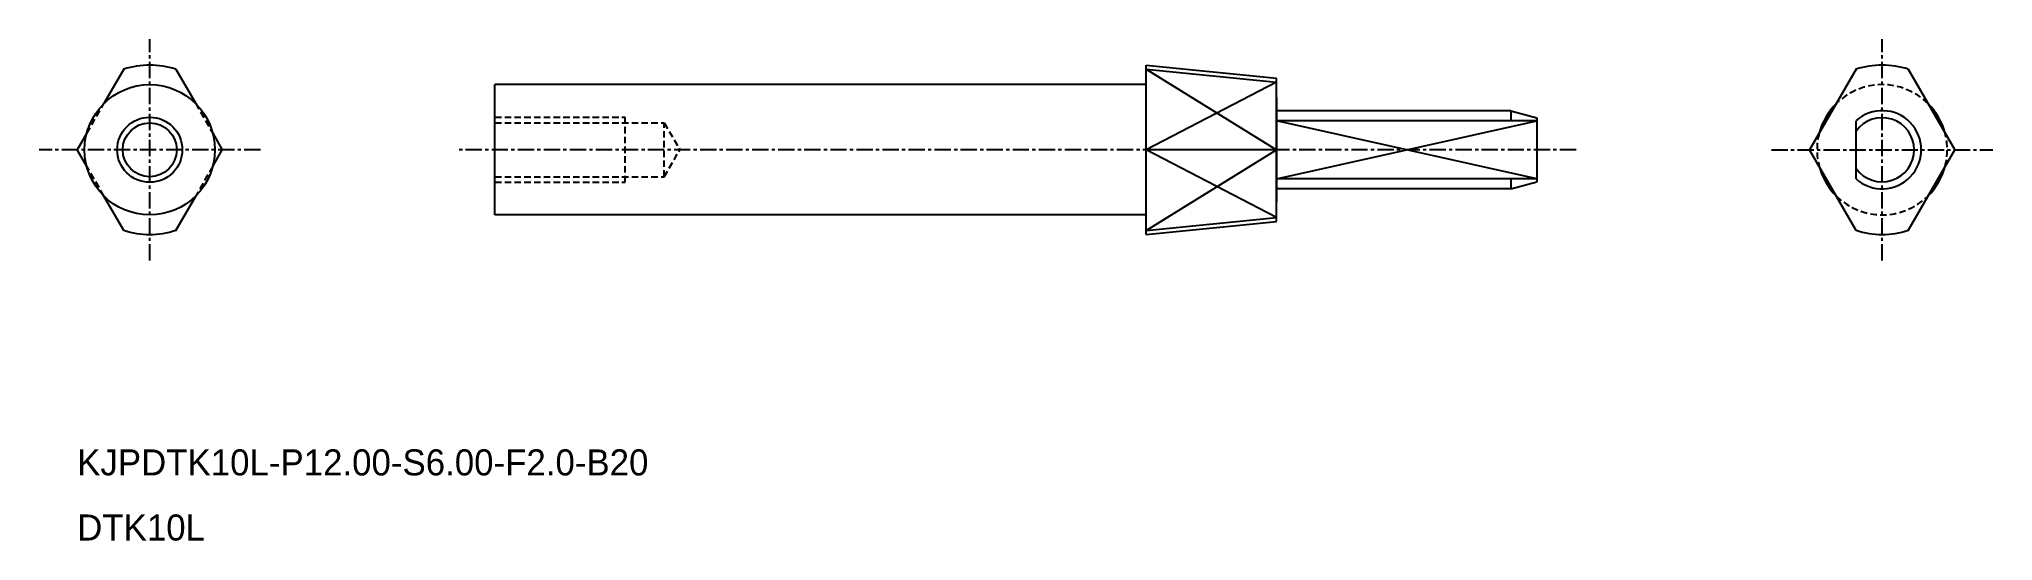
# Model space of a CAD drawing. Extents: x -2033 to -1883, y -834 to -796.
import ezdxf

# ---------------------------------------------------------------- set-up
doc = ezdxf.new("R2010")
doc.units = 0
doc.linetypes.add('CENTER', pattern=[2, 1.25, -0.25, 0.25, -0.25])
doc.linetypes.add('DASHED', pattern=[0.75, 0.5, -0.25])
doc.layers.get('0').update_dxf_attribs({"linetype": 'CONTINUOUS'})
doc.layers.add('CENTER', color=1, linetype='CENTER')

msp = doc.modelspace()

# ---------------------------------------------------------------- linework, layer by layer
at = {"color": 7, "linetype": 'CONTINUOUS'}
for p, q in [((-2026.96, -797.96), (-2028.48, -800.59)), ((-2022.96, -797.96), (-2021.43, -800.59)), ((-1948.46, -810.64), (-1948.46, -797.64)), ((-1948.46, -797.64), (-1938.46, -798.64)), ((-1948.46, -797.96), (-1938.46, -798.96)), ((-1893.96, -797.96), (-1897.53, -804.14)), ((-1889.96, -797.96), (-1886.39, -804.14)), ((-1948.46, -799.14), (-1998.46, -799.14)), ((-1998.46, -809.14), (-1998.46, -799.14)), ((-1938.46, -809.64), (-1938.46, -798.64)), ((-1938.46, -800.14), (-1938.46, -808.14)), ((-1920.46, -801.14), (-1938.46, -801.14)), ((-1918.46, -801.91), (-1938.46, -801.91)), ((-1920.46, -801.14), (-1920.46, -801.91)), ((-1920.46, -801.14), (-1918.46, -801.68)), ((-1918.46, -801.68), (-1918.46, -806.61)), ((-1893.96, -806.38), (-1893.96, -801.91)), ((-2029.79, -802.87), (-2030.53, -804.14)), ((-2020.12, -802.87), (-2019.39, -804.14)), ((-2029.79, -805.42), (-2030.53, -804.14)), ((-2020.12, -805.42), (-2019.39, -804.14)), ((-1938.46, -804.14), (-1948.46, -804.14)), ((-1893.96, -810.33), (-1897.53, -804.14)), ((-1889.96, -810.33), (-1886.39, -804.14)), ((-1918.46, -806.38), (-1938.46, -806.38)), ((-1920.46, -806.38), (-1920.46, -807.14)), ((-1920.46, -807.14), (-1918.46, -806.61)), ((-2026.96, -810.33), (-2028.48, -807.69)), ((-2022.96, -810.33), (-2021.43, -807.69)), ((-1920.46, -807.14), (-1938.46, -807.14)), ((-1948.46, -809.14), (-1998.46, -809.14)), ((-1948.46, -810.33), (-1938.46, -809.33)), ((-1948.46, -810.64), (-1938.46, -809.64))]:
    msp.add_line(p, q, dxfattribs=at)
at = {"color": 3, "linetype": 'CONTINUOUS'}
for p, q in [((-1948.46, -797.96), (-1938.46, -804.14)), ((-1938.46, -798.96), (-1948.46, -804.14)), ((-1938.46, -806.38), (-1918.46, -801.91)), ((-1918.46, -806.38), (-1938.46, -801.91)), ((-1938.46, -809.33), (-1948.46, -804.14)), ((-1948.46, -810.33), (-1938.46, -804.14))]:
    msp.add_line(p, q, dxfattribs=at)
at = {"color": 3, "linetype": 'DASHED'}
for p, q in [((-2029.79, -802.87), (-2028.48, -800.59)), ((-2021.43, -800.59), (-2020.12, -802.87)), ((-1998.46, -801.64), (-1988.46, -801.64)), ((-1998.46, -802.08), (-1985.46, -802.08)), ((-1988.46, -806.64), (-1988.46, -801.64)), ((-1985.46, -802.08), (-1984.26, -804.14)), ((-1985.46, -806.21), (-1985.46, -802.08)), ((-2028.48, -807.69), (-2029.79, -805.42)), ((-2020.12, -805.42), (-2021.43, -807.69)), ((-1985.46, -806.21), (-1984.26, -804.14)), ((-1998.46, -806.21), (-1985.46, -806.21)), ((-1998.46, -806.64), (-1988.46, -806.64))]:
    msp.add_line(p, q, dxfattribs=at)
at = {"color": 7, "linetype": 'CONTINUOUS'}
for radius in [5, 2.07]:
    msp.add_circle((-2024.96, -804.14), radius, dxfattribs=at)
at = {"color": 3, "linetype": 'CONTINUOUS'}
msp.add_circle((-2024.96, -804.14), 2.5, dxfattribs=at)
at = {"color": 7, "linetype": 'CONTINUOUS'}
for centre, radius, start, end in [((-2024.96, -804.14), 6.5, 72.0798, 107.9202), ((-1891.96, -804.14), 6.5, 72.0798, 107.9202), ((-1891.96, -804.14), 5, 134.7693, 165.2307), ((-1891.96, -804.14), 5, 14.7693, 45.2307), ((-1891.96, -804.14), 3, 228.1897, 131.8103), ((-1891.96, -804.14), 2.46, 215.7421, 144.2579), ((-1891.96, -804.14), 5, 194.7693, 225.2307), ((-1891.96, -804.14), 5, 314.7693, 345.2307), ((-2024.96, -804.14), 6.5, 252.0798, 287.9202), ((-1891.96, -804.14), 6.5, 252.0798, 287.9202)]:
    msp.add_arc(centre, radius, start, end, dxfattribs=at)
at = {"color": 3, "linetype": 'DASHED'}
for start, end in [(45.2307, 134.7693), (165.2307, 194.7693), (345.2307, 14.7693), (225.2307, 314.7693)]:
    msp.add_arc((-1891.96, -804.14), 5, start, end, dxfattribs=at)
at = {"layer": 'CENTER', "color": 1, "linetype": 'CENTER'}
for p, q in [((-2024.96, -812.64), (-2024.96, -795.64)), ((-1891.96, -812.64), (-1891.96, -795.64)), ((-2016.46, -804.14), (-2033.46, -804.14)), ((-1915.46, -804.14), (-2001.46, -804.14)), ((-1900.46, -804.14), (-1883.46, -804.14))]:
    msp.add_line(p, q, dxfattribs=at)

# ---------------------------------------------------------------- texts
at = {"color": 7, "linetype": 'CONTINUOUS'}
for s, p in [('KJPDTK10L-P12.00-S6.00-F2.0-B20', (-2030.53, -829.14)), ('DTK10L', (-2030.53, -834.14))]:
    msp.add_text(s, height=2, dxfattribs=at).set_placement(p)

doc.saveas('drawing.dxf')
